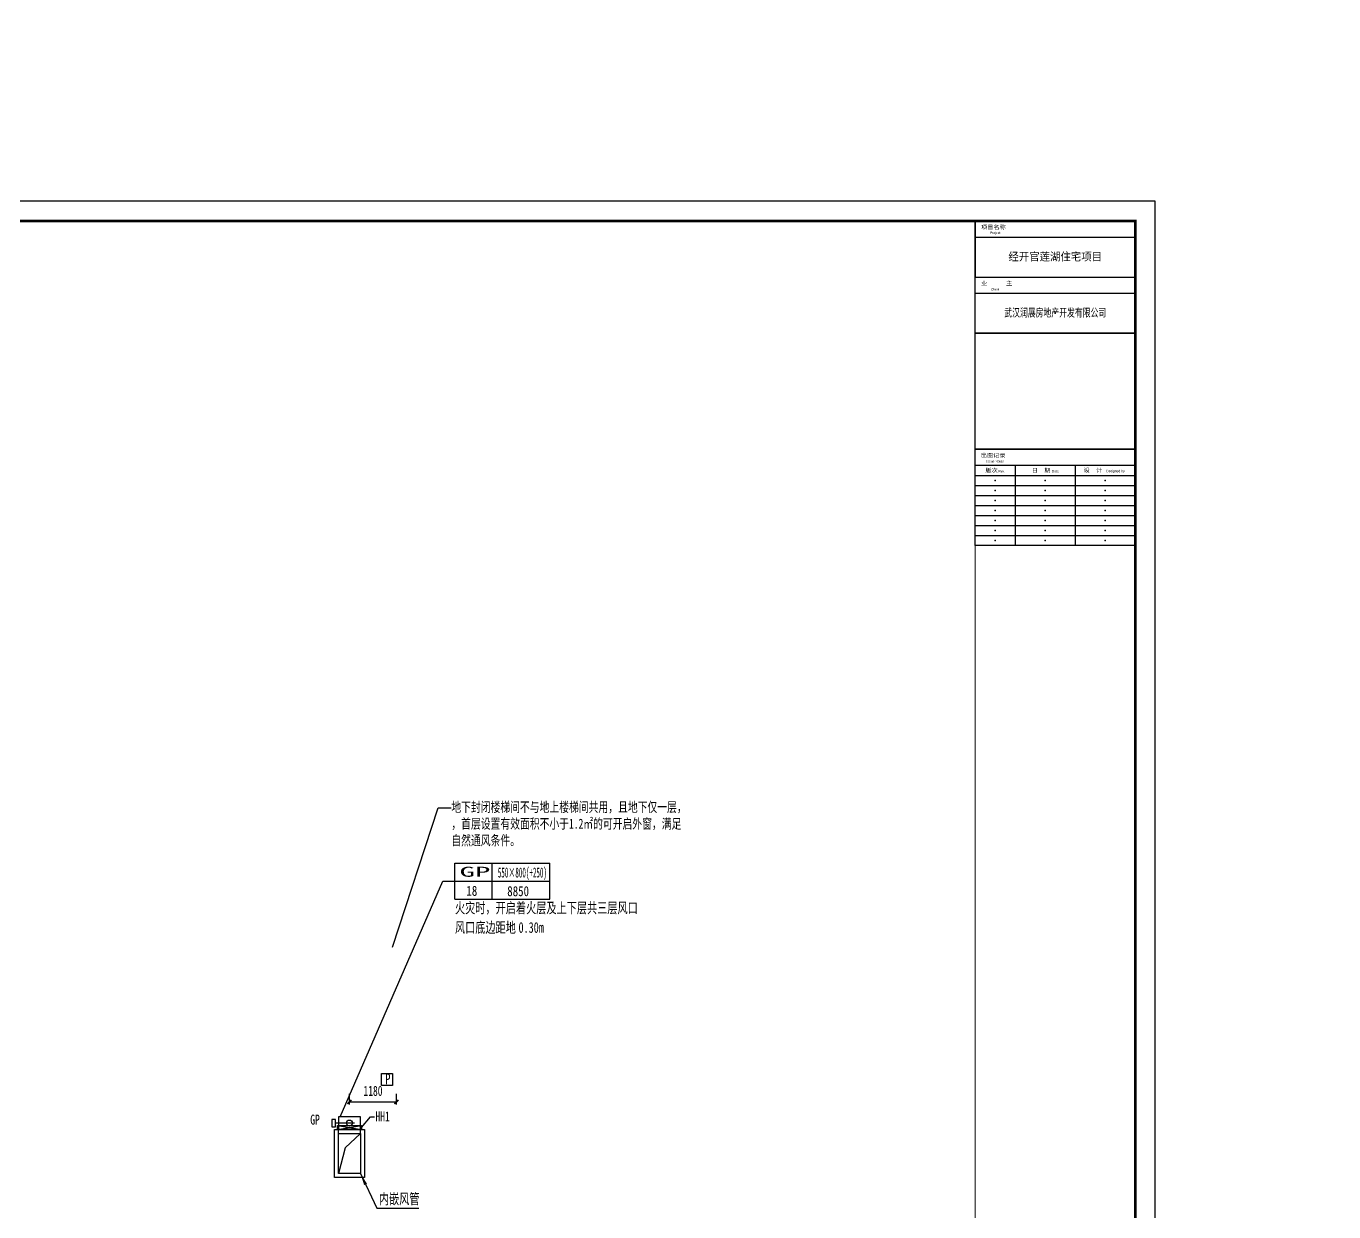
# Model space of a CAD drawing. Extents: x 3076 to 2381076, y 96010 to 1796010.
# Drawn here: x 404993 to 437664, y 689368 to 718981 of the extents above; entities that cross this region are included whole.
import ezdxf
from ezdxf import colors
from ezdxf.entities.mleader import LeaderData, LeaderLine
from ezdxf.enums import TextEntityAlignment as Align
from ezdxf.math import Vec2, Vec3

# ---------------------------------------------------------------- set-up
doc = ezdxf.new("R2010")
doc.units = 0
doc.header["$LTSCALE"] = 1000
doc.layers.get('0').update_dxf_attribs({"linetype": 'CONTINUOUS'})
for name, color, linetype in [('C-SHET-SHET', 7, 'CONTINUOUS'), ('H-DAPP-FDAMP', 161, 'CONTINUOUS'), ('H-DIMS', 7, 'CONTINUOUS'), ('H-DIMS-DUCT', 7, 'CONTINUOUS'), ('H-DIMS-FIRE', 7, 'CONTINUOUS'), ('H-DUCT-FIRE', 20, 'CONTINUOUS'), ('H-HOLE', 7, 'CONTINUOUS'), ('h-hole-dims', 7, 'CONTINUOUS'), ('TH_TEXT', 7, 'CONTINUOUS')]:
    doc.layers.add(name, color=color, linetype=linetype)
doc.layers.add('内框', color=8, linetype='CONTINUOUS', plot=False)
doc.styles.add('STYLEP4', font='')
doc.styles.add('TH-STYLE1', font='', dxfattribs={"width": 0.7})
doc.styles.add('TH-SYTLE2', font='txt')
doc.styles.add('TuKuang', font='', dxfattribs={"width": 1.1})
doc.styles.add('黑体', font='simhei.ttf')
doc.styles.get('STYLEP4').set_extended_font_data('Century Gothic')
doc.styles.get('TH-STYLE1').set_extended_font_data('SimSun')
doc.styles.get('TuKuang').set_extended_font_data('SimSun')
doc.dimstyles.new('TH-DIM100', dxfattribs={"dimscale": 100, "dimtxt": 2.5, "dimasz": 1, "dimexe": 2, "dimexo": 3, "dimgap": 1.5, "dimtad": 1, "dimdec": 0, "dimrnd": 10, "dimdsep": 46, "dimtxsty": 'TH-STYLE1', "dimblk": 'ARCHTICK', "dimcen": 0, "dimclrd": 256, "dimclre": 256, "dimclrt": 256, "dimazin": 2, "dimtfac": 1, "dimtdec": 0, "dimtofl": 0, "dimtmove": 0, "dimatfit": 3, "dimfxl": 0.18, "dimtolj": 1, "dimtzin": 0, "dimlwd": -1, "dimlwe": -1, "dimarcsym": 0})

# ---------------------------------------------------------------- blocks, each defined once
blk = doc.blocks.new('*U29')
blk.add_line((200, -160), (-75, -160))
at = {"color": 7}
blk.add_line((400, -160), (150, -160), dxfattribs=at)
for points in [[(0, -320), (550, -320), (550, 0), (0, 0)], [(-165, -250), (-75, -250), (-75, -70), (-165, -70)]]:
    blk.add_lwpolyline(points, close=True)
blk.add_circle((275, -160), 75)
at = {"style": 'TH-STYLE1', "width": 0.7}
blk.add_text('GP', height=250, dxfattribs=at).set_placement((-704, -199))
blk = doc.blocks.new('*U30')
at = {"layer": 'H-HOLE'}
for p, q in [((-500, 0), (100, 100)), ((-500, 100), (100, 0))]:
    blk.add_line(p, q, dxfattribs=at)
blk.add_lwpolyline([(-500, 0), (100, 0), (100, 100), (-500, 100)], close=True, dxfattribs=at)
blk = doc.blocks.new('_ArchTick')
at = {"color": 0, "linetype": 'ByBlock', "const_width": 0.4}
blk.add_lwpolyline([(-0.5, -0.5), (0.5, 0.5)], dxfattribs=at)
blk = doc.blocks.new('*U11')
for p, q in [((3, 4.51), (26.67, 4.51)), ((3, -4.51), (3, 4.51)), ((12.33, -4.51), (12.33, 4.51)), ((26.67, -4.51), (26.67, 4.51)), ((0, 0), (26.67, 0)), ((3, -4.51), (26.67, -4.51))]:
    blk.add_line(p, q)
at = {"style": 'TH-STYLE1'}
for tag, width, p, p2 in [('风口名称', 1.412473, (4.15, 1.09), (11.84, 1.09)), ('尺寸', 0.728677, (13.71, 0.9), (25.99, 0.9))]:
    blk.add_attdef(tag, text='', height=2.5, dxfattribs=dict(at, width=width)).set_placement(p, p2, align=Align.FIT)
at = {"style": 'TH-STYLE1', "width": 0.8}
for tag, p in [('数量', (7.22, -4.43)), ('风量', (18.79, -4.51))]:
    blk.add_attdef(tag, text='', height=2.5, dxfattribs=at).set_placement(p, align=Align.BOTTOM_CENTER)
blk = doc.blocks.new('THAPE_A0L_inner')
at = {"layer": '内框'}
blk.add_line((1179, 774), (1179, 802), dxfattribs=at)
blk.add_lwpolyline([(0, 0), (1189, 0), (1189, 841), (0, 841)], close=True, dxfattribs=at)
at = {"layer": '内框', "const_width": 1.4}
blk.add_lwpolyline([(25, 831), (25, 10), (1179, 10), (1179, 831)], close=True, dxfattribs=at)
at = {"layer": '内框', "const_width": 0.5}
blk.add_lwpolyline([(1099, 831), (1099, 10)], dxfattribs=at)
at = {"layer": '内框', "style": '黑体', "width": 0.8}
blk.add_attdef('内框名称', (66.25, 846.96), '', height=9, dxfattribs=at)
blk = doc.blocks.new('*D37')
at = {"layer": 'H-DIMS', "transparency": 16777216}
for p, q in [((413070, 692045), (413070, 692313)), ((414245, 692045), (414245, 692313)), ((413070, 692113), (414245, 692113))]:
    blk.add_line(p, q, dxfattribs=at)
at = {"layer": 'H-DIMS', "transparency": 16777216, "xscale": 100, "yscale": 100, "zscale": 100, "rotation": 180}
blk.add_blockref('_ArchTick', (413070, 692113), dxfattribs=at)
at = {"layer": 'H-DIMS', "transparency": 16777216, "xscale": 100, "yscale": 100, "zscale": 100}
blk.add_blockref('_ArchTick', (414245, 692113), dxfattribs=at)
at = {"layer": 'H-DIMS', "transparency": 16777216, "insert": (413658, 692388), "char_height": 250, "attachment_point": 5, "style": 'TH-STYLE1'}
blk.add_mtext('\\A1;1180', dxfattribs=at)
blk = doc.blocks.new('201311_THAPE_A0L')
for p, q in [((1099, 823), (1179, 823)), ((1179, 774), (1179, 802)), ((1099, 795), (1179, 795)), ((1099, 709), (1179, 709)), ((1119, 709), (1119, 669)), ((1149, 709), (1149, 669)), ((1099, 704), (1179, 704)), ((1099, 699), (1179, 699)), ((1099, 694), (1179, 694)), ((1099, 689), (1179, 689)), ((1099, 684), (1179, 684)), ((1099, 679), (1179, 679)), ((1099, 674), (1179, 674))]:
    blk.add_line(p, q)
for points in [[(0, 0), (1189, 0), (1189, 841), (0, 841)], [(1179, 775), (1099, 775), (1099, 831), (1179, 831)], [(1099, 831), (1099, 803), (1179, 803), (1179, 831)], [(1179, 717), (1099, 717), (1099, 775), (1179, 775)], [(1179, 669), (1099, 669), (1099, 717), (1179, 717)]]:
    blk.add_lwpolyline(points, close=True)
at = {"const_width": 1.4}
blk.add_lwpolyline([(25, 831), (25, 10), (1179, 10), (1179, 831)], close=True, dxfattribs=at)
at = {"const_width": 0.5}
blk.add_lwpolyline([(1099, 831), (1099, 10)], dxfattribs=at)
for p in [(1139, 813), (1139, 785), (1109, 701.5), (1134, 701.5), (1164, 701.5), (1109, 696.5), (1134, 696.5), (1164, 696.5), (1109, 691.5), (1109, 686.5), (1134, 691.5), (1134, 686.5), (1164, 691.5), (1164, 686.5), (1109, 681.5), (1134, 681.5), (1164, 681.5), (1109, 676.5), (1134, 676.5), (1164, 676.5), (1109, 671.5), (1134, 671.5), (1164, 671.5)]:
    blk.add_point(p)
at = {"style": 'TuKuang', "width": 1.1}
for s, p in [('项目名称', (1101.94, 826.98)), ('业      主', (1101.95, 798.95)), ('出图记录', (1101.84, 712.99)), ('版次', (1104.16, 705.48)), ('日  期', (1127.3, 705.49)), ('设  计  ', (1153.19, 705.55))]:
    blk.add_text(s, height=2, dxfattribs=at).set_placement(p)
at = {"style": 'STYLEP4'}
for s, p in [('Project', (1109, 825)), ('Client', (1109, 797)), ('Issue Notes', (1109, 711))]:
    blk.add_text(s, height=1.2, dxfattribs=at).set_placement(p, align=Align.MIDDLE)
for s, p in [('Rev.', (1110.58, 705.48)), ('Date', (1137.33, 705.49)), ('Designed by', (1164.51, 705.55))]:
    blk.add_text(s, height=1.2, dxfattribs=at).set_placement(p)

msp = doc.modelspace()

# ---------------------------------------------------------------- linework, layer by layer
at = {"layer": 'H-DIMS', "color": 7}
for p, q in [((413345.5, 690324.9), (413750.2, 689460.1)), ((413750.2, 689460.1), (414806.7, 689460.1))]:
    msp.add_line(p, q, dxfattribs=at)
at = {"layer": 'H-DIMS'}
msp.add_lwpolyline([(413866.5, 692824.9), (414145.5, 692824.9), (414145.5, 692524.9), (413866.5, 692524.9)], close=True, dxfattribs=at)
at = {"layer": 'H-DIMS', "color": 7}
msp.add_lwpolyline([(412695.5, 691424.9), (413445.5, 691424.9), (413445.5, 690224.9), (412695.5, 690224.9)], close=True, dxfattribs=at)
msp.add_lwpolyline([(413345.5, 690324.9, 0, 80, 0), (413472.6, 690053.1, 0, 0, 0)], format="xyseb", dxfattribs=at)
at = {"layer": 'H-DUCT-FIRE'}
for p, q in [((412795.5, 691324.9), (412795.5, 691424.9)), ((413345.5, 691324.9), (413345.5, 691424.9)), ((413345.5, 691324.9), (412964.7, 690968.4)), ((412964.7, 690968.4), (412795.5, 690324.9))]:
    msp.add_line(p, q, dxfattribs=at)
msp.add_lwpolyline([(412795.5, 691324.9), (413345.5, 691324.9), (413345.5, 690324.9), (412795.5, 690324.9)], close=True, dxfattribs=at)
at = {"layer": '内框', "const_width": 0.1}
msp.add_lwpolyline([(371503.9, 911272.4), (437601, 911272.4), (437601, 813688.7), (373058.5, 813688.7), (373058.5, 774121.3), (437664.1, 774121.3), (437664.1, 670351.4), (370946.1, 670351.4), (370946.1, 911272.4), (371503.9, 911272.4)], dxfattribs=at)

# ---------------------------------------------------------------- block references
at = {"layer": 'C-SHET-SHET', "xscale": 50, "yscale": 50, "zscale": 50}
msp.add_blockref('201311_THAPE_A0L', (373753.2, 672562.5), dxfattribs=at)
at = {"layer": 'H-DAPP-FDAMP'}
msp.add_blockref('*U29', (412795.5, 691744.9), dxfattribs=at)
at = {"layer": 'H-DIMS-DUCT'}
ref = msp.add_blockref('*U11', (415405.8, 697628.4), dxfattribs=dict(at, xscale=100, yscale=100, zscale=100))
ref.add_attrib('风口名称', 'GP', dxfattribs={"layer": '0', "height": 250, "style": 'TH-STYLE1', "width": 1.521532}).set_placement((415821.1, 697737), (416590, 697737), align=Align.FIT)
ref.add_attrib('尺寸', '550×800(+250)', dxfattribs={"layer": '0', "height": 250, "style": 'TH-STYLE1', "width": 0.501022}).set_placement((416776.3, 697718.3), (418004.6, 697718.3), align=Align.FIT)
ref.add_attrib('数量', '18', dxfattribs={"layer": '0', "height": 250, "style": 'TH-STYLE1', "width": 0.8}).set_placement((416127.5, 697185.9), align=Align.BOTTOM_CENTER)
ref.add_attrib('风量', '8850', dxfattribs={"layer": '0', "height": 250, "style": 'TH-STYLE1', "width": 0.8}).set_placement((417284.4, 697177.1), align=Align.BOTTOM_CENTER)
at = {"layer": 'H-HOLE', "xscale": -1, "rotation": 180}
msp.add_blockref('*U30', (413270.5, 691524.9), dxfattribs=at)
at = {"layer": '内框', "xscale": 50, "yscale": 50, "zscale": 50}
msp.add_blockref('THAPE_A0L_inner', (373753.2, 672562.5), dxfattribs=at)

# ---------------------------------------------------------------- texts
at = {"layer": 'C-SHET-SHET', "char_height": 200, "attachment_point": 5}
for s, insert, style in [('经开官莲湖住宅项目', (430703.2, 713212.5), 'TH-SYTLE2'), ('武汉润展房地产开发有限公司', (430703.2, 711812.5), 'TH-STYLE1')]:
    msp.add_mtext(s, dxfattribs=dict(at, insert=insert, style=style))
at = {"layer": 'H-DIMS', "color": 7, "style": 'TH-STYLE1', "width": 0.7}
for s, height, p in [('P', 265.8, (413967.1, 692556.4)), ('内嵌风管', 265.82, (413805, 689560.2))]:
    msp.add_text(s, height=height, dxfattribs=at).set_placement(p)
at = {"layer": 'h-hole-dims', "insert": (413720.5, 691624.9), "char_height": 250, "attachment_point": 7, "style": 'TH-STYLE1'}
msp.add_mtext('HH1', dxfattribs=at)
at = {"layer": 'TH_TEXT', "style": 'TH-STYLE1', "width": 0.7}
for s, height, p in [('火灾时，开启着火层及上下层共三层风口', 265.823, (415705.8, 696827.1)), ('风口底边距地', 265.82, (415705.8, 696337.1)), ('0.30m', 265.82, (417293.6, 696337.1))]:
    msp.add_text(s, height=height, dxfattribs=at).set_placement(p)

# ---------------------------------------------------------------- dimensions: what is measured, and where the dimension line sits
at = {"layer": 'H-DIMS'}
dim = msp.add_linear_dim(base=(414245.5, 692112.7), p1=(413070.5, 691744.9), p2=(414245.5, 691744.9), dimstyle='TH-DIM100', dxfattribs=at)
dim.commit()
dim.dimension.update_dxf_attribs({"geometry": '*D37', "text_midpoint": (413658, 692387.7)})

# ---------------------------------------------------------------- leaders
at = {"layer": 'H-DIMS-DUCT'}
msp.add_leader([(412836.3, 691738.8, 0), (415405.8, 697628.4)], dimstyle='TH-DIM100', override={"dimgap": 1.5, "dimtad": 0}, dxfattribs=at)
at = {"layer": 'H-DIMS-FIRE'}
ml = msp.add_multileader_mtext('Standard', dxfattribs=at)
ml.set_content('地下封闭楼梯间不与地上楼梯间共用，且地下仅一层，\\P，首层设置有效面积不小于1.2㎡的可开启外窗，满足\\P自然通风条件。', color=256, style='TH-STYLE1')
ml.set_leader_properties()
ml.build(insert=Vec2(0, 0))
ml.multileader.update_dxf_attribs({"text_right_attachment_type": 6, "dogleg_length": 4, "arrow_head_size": 1})
ctx = ml.context
ctx.base_point, ctx.char_height, ctx.arrow_head_size, ctx.plane_origin = Vec3(415613.5, 699459.3), 250, 1, Vec3(419110.5, 699360.2)
ctx.right_attachment = 6
notes = []
notes.append((ctx, [(1, (1, 1, 0), (415287, 699459.3), (1, 0), 326.6, [(0, [(414145.5, 695974.9)], 0, [])])]))
ctx.mtext.insert, ctx.mtext.flow_direction = Vec3(415615.5, 699604.5), 5
at = {"layer": 'h-hole-dims'}
msp.add_leader([(413370.5, 691474.9), (413593, 691740), (413693, 691740)], dimstyle='TH-DIM100', override={"dimgap": 1.5, "dimtad": 0}, dxfattribs=at)
for ctx, leaders in notes:
    for number, flags, end, landing, length, lines in leaders:
        leader = LeaderData()
        leader.index, (leader.has_last_leader_line, leader.has_dogleg_vector, leader.attachment_direction) = number, flags
        leader.last_leader_point, leader.dogleg_vector, leader.dogleg_length = Vec3(end), Vec3(landing), length
        for number, points, colour, breaks in lines:
            line = LeaderLine()
            line.index, line.vertices, line.color, line.breaks = number, Vec3.list(points), colors.encode_raw_color(colour), breaks
            leader.lines.append(line)
        ctx.leaders.append(leader)

doc.saveas('drawing.dxf')
